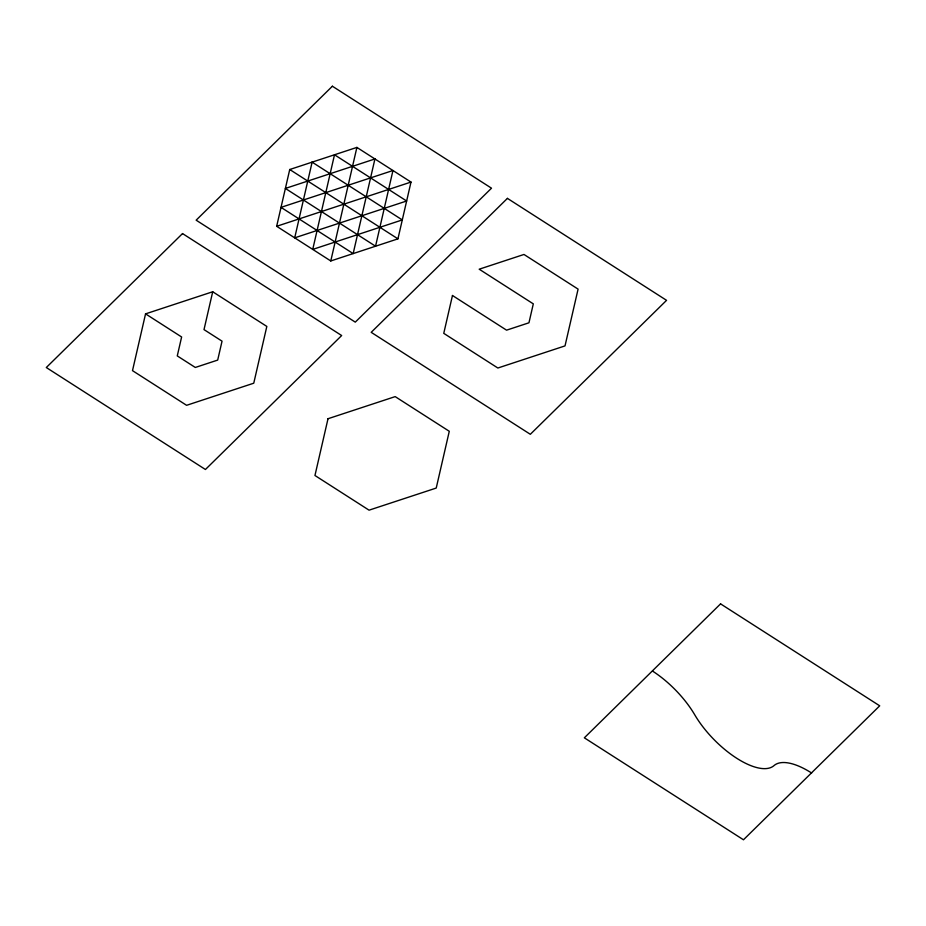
<?xml version="1.0" encoding="UTF-8"?>
<svg xmlns="http://www.w3.org/2000/svg" width="926" height="926" viewBox="0 0 926 926"><rect width="100%" height="100%" fill="white"/><g stroke="black" fill="none" stroke-linecap="round" stroke-linejoin="round"><path stroke-width="1.39" d="M145.556 313.868L132.499 370.643L186.601 405.31L253.759 383.202L266.827 326.427L212.714 291.759L145.556 313.868L181.623 336.983L177.271 355.908L195.305 367.46L217.691 360.087L222.043 341.162L204.009 329.61L212.714 291.759M276.666 226.291L289.734 169.516L356.892 147.408L410.994 182.075L397.937 238.85L330.779 260.958L276.666 226.291L410.994 182.075M330.779 260.958L356.892 147.408M289.734 169.516L397.937 238.85M811.616 773.013A60.931 25.349 45.5 0 0 774.124 765.501A60.514 25.176 45.5 0 1 736.679 758.232A60.514 25.176 45.5 0 1 694.581 714.536A60.931 25.349 45.5 0 0 652.483 671.049M312.12 162.143L294.7 237.843L406.641 201L334.506 154.781L312.733 249.407L402.289 219.925L312.12 162.143M374.926 158.959L353.165 253.585L281.018 207.366L392.96 170.511L375.551 246.212L285.37 188.441L374.926 158.959M328.012 418.726L314.956 475.501L369.057 510.168L436.227 488.06L449.284 431.285L395.182 396.617L328.012 418.726M452.467 295.498L443.762 333.348L497.864 368.016L565.022 345.896L578.09 289.12L523.977 254.465L479.205 269.2L533.307 303.867L528.954 322.792L506.568 330.165L452.467 295.498M182.526 233.572L46.3 367.529L205.433 469.494L341.659 335.536L182.526 233.572M332.388 86.222L196.15 220.18L355.283 322.132L491.509 188.186L332.388 86.222M507.425 198.372L371.199 332.33L530.332 434.294L666.558 300.337L507.425 198.372M720.567 603.868L584.341 737.814L743.474 839.778L879.7 705.82L720.567 603.868"/></g></svg>
